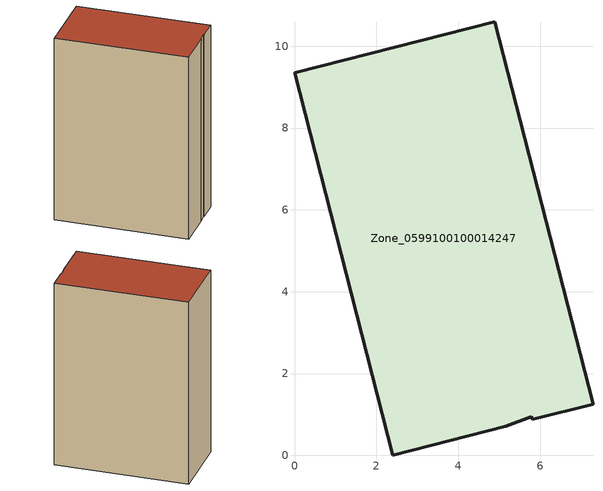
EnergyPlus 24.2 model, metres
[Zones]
Zone_0599100100014247
 floor ground (C_G): 0,9.35 4.9,10.6 7.29,1.25 5.83,0.88 5.79,0.95 5.17,0.71 2.4,0 z3.47
 wall outside (C_F): 4.9,10.6 0,9.35 2.4,0 5.17,0.71 5.79,0.95 5.83,0.88 7.29,1.25 4.9,10.6 z3.47:17.4
 roof outside (C_R): 5.83,0.88 7.29,1.25 4.9,10.6 0,9.35 2.4,0 5.17,0.71 5.79,0.95 z17.4
[BUILDING]
Pand.0599100100014247: North Axis=0; Terrain=City; Loads Convergence Tolerance Value=0.04; Temperature Convergence Tolerance Value=0.4; Solar Distribution=FullExterior; Maximum Number of Warmup Days=25; Minimum Number of Warmup Days=1
[Site:Location]
Rotterdam.The.Hague.AP_ZH_NLD Design_Conditions: Latitude=51.96; Longitude=4.45; Time Zone=1; Elevation=-4.5
[SITE:GROUNDTEMPERATURE:BUILDINGSURFACE]
18, 18, 18, 18, 18, 18, 18, 18, 18, 18, 18, 18
[MATERIAL] Thermal Absorptance=0.9; Solar Absorptance=0.7; Visible Absorptance=0.7
Name | Roughness | Thickness | Conductivity | Density | Specific Heat
G.TI.2015-2018 | MediumSmooth | 0.15 | 0.0428571 | 540 | 1210
F.TI.2015-2018 | Rough | 0.3 | 0.0666667 | 1920 | 840
R.TI.2015-2018 | MediumRough | 0.2 | 0.0333333 | 1500 | 1000
[CONSTRUCTION]
C_G: G.TI.2015-2018
C_F: F.TI.2015-2018
C_R: R.TI.2015-2018
[ZONE]
Zone_0599100100014247: Type=1; Multiplier=1; Ceiling Height=Autocalculate; Volume=Autocalculate; Floor Area=autocalculate; Part of Total Floor Area=Yes
[ZONEINFILTRATION:DESIGNFLOWRATE]
Infil_Zone_0599100100014247: Zone or ZoneList or Space or SpaceList=Zone_0599100100014247; Schedule=AlwaysOn; Design Flow Rate Calculation Method=Flow/Area; Flow Rate per Floor Area=0.0015; Constant Term Coefficient=1; Temperature Term Coefficient=0; Velocity Term Coefficient=0; Velocity Squared Term Coefficient=0
[HVACTEMPLATE:ZONE:IDEALLOADSAIRSYSTEM]
Zone_0599100100014247: Maximum Heating Supply Air Temperature=50; Minimum Cooling Supply Air Temperature=13; Maximum Heating Supply Air Humidity Ratio=0.0156; Minimum Cooling Supply Air Humidity Ratio=0.0077; Heating Limit=NoLimit; Cooling Limit=NoLimit; Dehumidification Control Type=ConstantSensibleHeatRatio; Cooling Sensible Heat Ratio=0.7; Dehumidification Setpoint=60; Humidification Control Type=None; Humidification Setpoint=30; Outdoor Air Method=None; Outdoor Air Flow Rate per Person=0.00944; Outdoor Air Flow Rate per Zone Floor Area=0; Outdoor Air Flow Rate per Zone=0; Demand Controlled Ventilation Type=None; Outdoor Air Economizer Type=NoEconomizer; Heat Recovery Type=None; Sensible Heat Recovery Effectiveness=0.7; Latent Heat Recovery Effectiveness=0.65
[ZONECONTROL:THERMOSTAT]
ThermostatControl_Zone_0599100100014247: Zone or ZoneList=Zone_0599100100014247; Control Type Schedule=DualSetpointControlType; Control 1=Thermostat_Zone_0599100100014247; Temperature Difference Between Cutout And Setpoint=0
[THERMOSTATSETPOINT:DUALSETPOINT]
Thermostat_Zone_0599100100014247: Heating Setpoint Temperature Schedule=HeatingSetpoint_Zone_0599100100014247; Cooling Setpoint Temperature Schedule=CoolingSetpoint_Zone_0599100100014247
[SCHEDULE:COMPACT]
HeatingSetpoint_Zone_0599100100014247: Through: 12/31, For: AllDays, Until: 24:00, 21
CoolingSetpoint_Zone_0599100100014247: Through: 12/31, For: AllDays, Until: 24:00, 24
DualSetpointControlType: Through: 12/31, For: AllDays, Until: 24:00, 4
AlwaysOn: Through: 12/31, For: AllDays, Until: 24:00, 1
